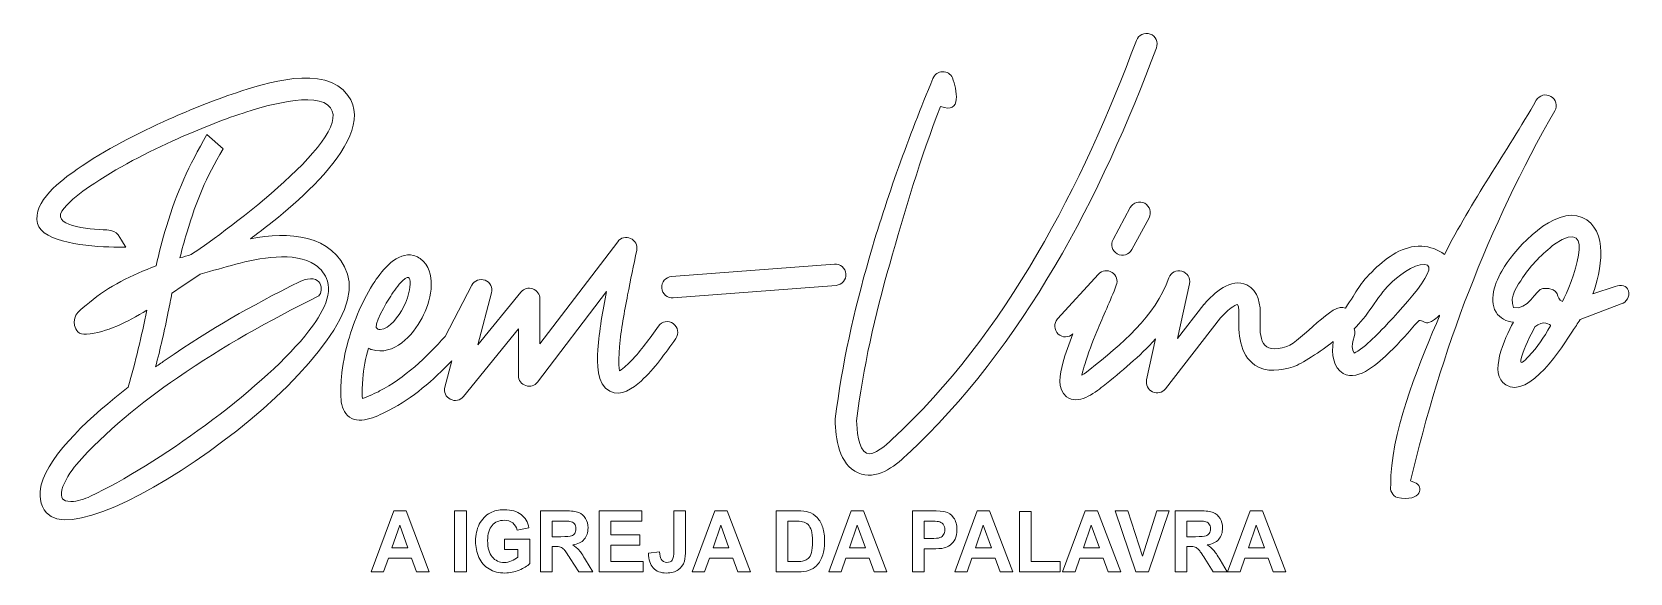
# Model space of a CAD drawing. Header units: millimetres. Extents: x -135 to 134, y -46 to 46.
import ezdxf

# ---------------------------------------------------------------- set-up
doc = ezdxf.new("R2010")
doc.units = ezdxf.units.MM
doc.header["$MEASUREMENT"] = 0
doc.layers.add('Layer 1', color=7, linetype='Continuous')

msp = doc.modelspace()

# ---------------------------------------------------------------- linework, layer by layer
at = {"layer": 'Layer 1', "color": 240, "lineweight": 9}
for points, knots in [([(18.1704, 33.0736), (14.7353, 24.5072), (12.1341, 15.3817), (9.5783, 6.5187), (7.0901, -2.1102), (5.0913, -10.9578), (3.9949, -19.8778), (4.0076, -21.2344), (4.2665, -24.7396), (5.6737, -25.3451), (6.8981, -25.8719), (9.1698, -23.8055), (9.9036, -23.0751), (9.9207, -23.0581), (9.9355, -23.0439), (9.9532, -23.0276), (29.2196, -5.2633), (42.1527, 19.9346), (51.1723, 44.2065), (51.5177, 45.1358), (52.5573, 45.6121), (53.4866, 45.2668), (54.4159, 44.9214), (54.8922, 43.8818), (54.5469, 42.9525), (45.3219, 18.1282), (32.1132, -7.4807), (12.4184, -25.6513), (10.3767, -27.6768), (7.2618, -29.9474), (4.2509, -28.652), (1.0352, -27.2684), (0.3944, -22.8401), (0.3944, -19.7721), (0.3944, -19.6954), (0.3984, -19.6301), (0.4077, -19.554), (1.5243, -10.4053), (3.5673, -1.3336), (6.1193, 7.5162), (9.086, 17.8044), (12.7763, 27.909), (16.872, 37.7986), (17.1505, 38.4711), (17.7626, 38.8912), (18.4902, 38.9093), (19.2179, 38.9274), (19.8501, 38.5383), (20.1617, 37.8805), (20.8682, 35.9746), (21.8419, 31.6828), (18.1704, 33.0736)], [0, 0, 0, 0, 0.05882353, 0.05882353, 0.05882353, 0.11764706, 0.11764706, 0.11764706, 0.17647059, 0.17647059, 0.17647059, 0.23529412, 0.23529412, 0.23529412, 0.29411765, 0.29411765, 0.29411765, 0.35294118, 0.35294118, 0.35294118, 0.41176471, 0.41176471, 0.41176471, 0.47058824, 0.47058824, 0.47058824, 0.52941176, 0.52941176, 0.52941176, 0.58823529, 0.58823529, 0.58823529, 0.64705882, 0.64705882, 0.64705882, 0.70588235, 0.70588235, 0.70588235, 0.76470588, 0.76470588, 0.76470588, 0.82352941, 0.82352941, 0.82352941, 0.88235294, 0.88235294, 0.88235294, 0.94117647, 0.94117647, 0.94117647, 1, 1, 1, 1]), ([(-108.9417, 11.7958), (-109.3688, 10.3901), (-109.7518, 8.9761), (-110.1048, 7.5557), (-109.4689, 7.7521), (-108.8322, 7.9422), (-108.1963, 8.1276), (-104.4543, 10.5413), (-80.8575, 27.5141), (-84.6887, 32.8349), (-86.9056, 35.9138), (-96.5973, 32.9041), (-99.442, 31.9617), (-103.1885, 30.7206), (-106.889, 29.2426), (-110.4906, 27.6302), (-115.5012, 25.3871), (-120.8024, 22.7107), (-125.3189, 19.58), (-126.7943, 18.5572), (-128.4566, 17.3088), (-129.6394, 15.9501), (-132.2778, 12.9179), (-125.603, 12.3609), (-122.3995, 12.2616), (-120.4639, 12.2016), (-120.4129, 11.0798), (-119.2236, 9.3409), (-119.7243, 9.3425), (-120.4227, 9.3469), (-121.2461, 9.3693), (-125.5418, 9.4861), (-133.2454, 10.094), (-134.0975, 13.3649), (-135.0461, 17.0063), (-129.9748, 20.7254), (-127.4508, 22.4824), (-122.7315, 25.7675), (-117.2045, 28.5689), (-111.9615, 30.916), (-108.2492, 32.578), (-104.4358, 34.0998), (-100.5741, 35.3791), (-95.9283, 36.9181), (-85.635, 40.3104), (-81.7672, 34.9384), (-75.9659, 26.8812), (-95.0782, 13.1834), (-98.2092, 10.7702), (-91.9045, 11.9632), (-84.2458, 11.7091), (-81.8301, 4.8389), (-77.0587, -8.7313), (-125.7025, -43.2988), (-132.5885, -35.4117), (-133.7488, -34.0827), (-133.8872, -32.3277), (-133.4838, -30.6731), (-132.2143, -25.4665), (-124.7575, -18.828), (-118.8133, -14.2254), (-117.5449, -9.873), (-116.5896, -5.7151), (-115.6847, -1.2315), (-119.0092, -3.3074), (-122.4138, -4.9804), (-125.8538, -5.2983), (-127.1835, -5.4212), (-127.6848, -4.6165), (-127.8623, -3.833), (-128.2812, -1.9832), (-126.7636, -1.1378), (-125.3641, 0.0455), (-122.1145, 2.7927), (-118.2135, 4.7032), (-114.1258, 6.2065), (-113.6168, 8.4329), (-113.0536, 10.6464), (-112.3861, 12.8428), (-110.5751, 18.8021), (-108.6489, 22.9879), (-105.5436, 28.3364), (-105.5436, 28.3364), (-102.8303, 25.9287), (-102.8303, 25.9287), (-105.7941, 20.8247), (-107.213, 17.4856), (-108.9417, 11.7958)], [0, 0, 0, 0, 0.03448276, 0.03448276, 0.03448276, 0.06896552, 0.06896552, 0.06896552, 0.10344828, 0.10344828, 0.10344828, 0.13793103, 0.13793103, 0.13793103, 0.17241379, 0.17241379, 0.17241379, 0.20689655, 0.20689655, 0.20689655, 0.24137931, 0.24137931, 0.24137931, 0.27586207, 0.27586207, 0.27586207, 0.31034483, 0.31034483, 0.31034483, 0.34482759, 0.34482759, 0.34482759, 0.37931034, 0.37931034, 0.37931034, 0.4137931, 0.4137931, 0.4137931, 0.44827586, 0.44827586, 0.44827586, 0.48275862, 0.48275862, 0.48275862, 0.51724138, 0.51724138, 0.51724138, 0.55172414, 0.55172414, 0.55172414, 0.5862069, 0.5862069, 0.5862069, 0.62068966, 0.62068966, 0.62068966, 0.65517241, 0.65517241, 0.65517241, 0.68965517, 0.68965517, 0.68965517, 0.72413793, 0.72413793, 0.72413793, 0.75862069, 0.75862069, 0.75862069, 0.79310345, 0.79310345, 0.79310345, 0.82758621, 0.82758621, 0.82758621, 0.86206897, 0.86206897, 0.86206897, 0.89655172, 0.89655172, 0.89655172, 0.93103448, 0.93103448, 0.93103448, 0.96551724, 0.96551724, 0.96551724, 1, 1, 1, 1]), ([(41.9821, -12.2166), (42.513, -11.8669), (43.0623, -11.4414), (43.3012, -11.2501), (48.5558, -7.0408), (54.3207, -2.3359), (56.6685, 4.2016), (56.9898, 5.096), (57.9463, 5.5857), (58.8597, 5.3232), (59.7731, 5.0607), (60.3238, 4.138), (60.1212, 3.2095), (60.1212, 3.2095), (58.1068, -6.0234), (58.1068, -6.0234), (58.1068, -6.0234), (62.5697, -0.2928), (62.5697, -0.2928), (62.591, -0.2654), (62.6098, -0.2426), (62.6326, -0.2164), (64.2349, 1.6228), (67.1026, 4.2603), (69.7676, 3.0207), (71.7892, 2.0803), (72.1353, -0.4058), (72.0509, -2.3832), (71.8857, -6.2512), (72.1546, -8.7531), (76.5238, -7.3466), (79.024, -6.5415), (84.423, 0.3767), (86.4054, -0.9352), (88.581, 2.2328), (88.578, 2.9965), (91.3312, 5.6533), (93.4524, 7.7003), (96.1874, 9.68), (99.2837, 9.5296), (100.6939, 9.4611), (101.9822, 8.9583), (103.1358, 8.1582), (107.6122, 17.009), (113.5692, 25.3911), (118.6059, 34.112), (119.1017, 34.9705), (120.2063, 35.2663), (121.0648, 34.7705), (121.9233, 34.2747), (122.2191, 33.1701), (121.7233, 32.3116), (110.5471, 12.9601), (102.4674, -8.2912), (97.4101, -30.0116), (97.4101, -30.0116), (98.0441, -30.2533), (98.0441, -30.2533), (99.7618, -30.9082), (99.313, -33.5926), (95.1634, -32.8171), (94.3201, -32.4955), (93.8495, -31.6164), (94.0494, -30.7364), (94.0063, -22.1685), (98.4506, -11.2674), (101.7499, -3.4742), (102.9115, -0.7309), (102.1197, -2.8877), (100.2915, -3.3838), (99.7041, -3.5432), (99.1051, -2.6168), (98.6652, -3.131), (97.1398, -4.9137), (95.5552, -6.6871), (93.8725, -8.3233), (92.1602, -9.9882), (88.6974, -13.316), (86.0602, -11.9123), (84.256, -10.9519), (84.1314, -8.55), (84.328, -6.5347), (82.3929, -8.1204), (78.8828, -10.369), (77.6272, -10.7733), (75.531, -11.4482), (73.0819, -11.7911), (71.1449, -10.4855), (68.5625, -8.7448), (68.3341, -5.0405), (68.4541, -2.2296), (68.4699, -1.8604), (68.4641, -0.7037), (68.2312, -0.278), (67.9838, -0.3299), (67.5814, -0.5648), (67.4301, -0.663), (66.6784, -1.1514), (65.9691, -1.8704), (65.3789, -2.5447), (65.3789, -2.5447), (56.0796, -14.4855), (56.0796, -14.4855), (55.5571, -15.1564), (54.6657, -15.3703), (53.8957, -15.0094), (53.1256, -14.6485), (52.7196, -13.8266), (52.9009, -12.9958), (52.9009, -12.9958), (54.4068, -6.0934), (54.4068, -6.0934), (51.759, -9.0258), (48.6382, -11.5875), (45.552, -14.0597), (44.0335, -15.2761), (41.3537, -17.3023), (39.3947, -15.8316), (37.711, -14.5676), (38.2957, -11.9166), (38.7597, -10.198), (39.2084, -8.536), (39.82, -6.8613), (40.4668, -5.2303), (39.7898, -5.8895), (38.7016, -5.9136), (37.9961, -5.2676), (37.2649, -4.5981), (37.2146, -3.4557), (37.8842, -2.7245), (37.8842, -2.7245), (44.7821, 4.8088), (44.7821, 4.8088), (45.3727, 5.4539), (46.3176, 5.5836), (47.0603, 5.1216), (47.803, 4.6597), (48.1043, 3.7548), (47.7868, 2.9398), (46.77, 0.3298), (45.58, -2.2421), (44.5112, -4.837), (43.7666, -6.6447), (43.0258, -8.5043), (42.455, -10.3746), (42.3516, -10.7135), (42.123, -11.5069), (41.9821, -12.2166)], [0, 0, 0, 0, 0.02040816, 0.02040816, 0.02040816, 0.04081633, 0.04081633, 0.04081633, 0.06122449, 0.06122449, 0.06122449, 0.08163265, 0.08163265, 0.08163265, 0.10204082, 0.10204082, 0.10204082, 0.12244898, 0.12244898, 0.12244898, 0.14285714, 0.14285714, 0.14285714, 0.16326531, 0.16326531, 0.16326531, 0.18367347, 0.18367347, 0.18367347, 0.20408163, 0.20408163, 0.20408163, 0.2244898, 0.2244898, 0.2244898, 0.24489796, 0.24489796, 0.24489796, 0.26530612, 0.26530612, 0.26530612, 0.28571429, 0.28571429, 0.28571429, 0.30612245, 0.30612245, 0.30612245, 0.32653061, 0.32653061, 0.32653061, 0.34693878, 0.34693878, 0.34693878, 0.36734694, 0.36734694, 0.36734694, 0.3877551, 0.3877551, 0.3877551, 0.40816327, 0.40816327, 0.40816327, 0.42857143, 0.42857143, 0.42857143, 0.44897959, 0.44897959, 0.44897959, 0.46938776, 0.46938776, 0.46938776, 0.48979592, 0.48979592, 0.48979592, 0.51020408, 0.51020408, 0.51020408, 0.53061224, 0.53061224, 0.53061224, 0.55102041, 0.55102041, 0.55102041, 0.57142857, 0.57142857, 0.57142857, 0.59183673, 0.59183673, 0.59183673, 0.6122449, 0.6122449, 0.6122449, 0.63265306, 0.63265306, 0.63265306, 0.65306122, 0.65306122, 0.65306122, 0.67346939, 0.67346939, 0.67346939, 0.69387755, 0.69387755, 0.69387755, 0.71428571, 0.71428571, 0.71428571, 0.73469388, 0.73469388, 0.73469388, 0.75510204, 0.75510204, 0.75510204, 0.7755102, 0.7755102, 0.7755102, 0.79591837, 0.79591837, 0.79591837, 0.81632653, 0.81632653, 0.81632653, 0.83673469, 0.83673469, 0.83673469, 0.85714286, 0.85714286, 0.85714286, 0.87755102, 0.87755102, 0.87755102, 0.89795918, 0.89795918, 0.89795918, 0.91836735, 0.91836735, 0.91836735, 0.93877551, 0.93877551, 0.93877551, 0.95918367, 0.95918367, 0.95918367, 0.97959184, 0.97959184, 0.97959184, 1, 1, 1, 1]), ([(53.3007, 14.3157), (53.3007, 14.3157), (50.3963, 8.9607), (50.3963, 8.9607), (49.9236, 8.0893), (48.8273, 7.764), (47.9558, 8.2366), (47.0844, 8.7093), (46.7591, 9.8056), (47.2317, 10.6771), (47.2317, 10.6771), (50.1361, 16.0321), (50.1361, 16.0321), (50.6088, 16.9035), (51.7051, 17.2288), (52.5766, 16.7562), (53.448, 16.2835), (53.7733, 15.1872), (53.3007, 14.3157)], [0, 0, 0, 0, 0.16666667, 0.16666667, 0.16666667, 0.33333333, 0.33333333, 0.33333333, 0.5, 0.5, 0.5, 0.66666667, 0.66666667, 0.66666667, 0.83333333, 0.83333333, 0.83333333, 1, 1, 1, 1]), ([(128.1304, 1.5148), (128.1304, 1.5148), (131.912, 2.7588), (131.912, 2.7588), (132.8657, 3.0295), (133.8644, 2.9725), (134.1352, 2.0188), (134.4059, 1.0651), (133.8489, 0.0664), (132.8952, -0.2044), (132.8952, -0.2044), (125.9707, -2.8406), (125.9707, -2.8406), (125.5722, -3.4904), (125.1461, -4.1288), (124.6952, -4.7561), (123.145, -7.3303), (117.3744, -16.2774), (113.4676, -13.8385), (110.4932, -11.9818), (113.2207, -6.1448), (114.7304, -3.2701), (113.5537, -3.1427), (112.4693, -2.6527), (111.8083, -1.5898), (110.4022, 0.6711), (111.9718, 4.0973), (113.2502, 6.1151), (115.2722, 9.3067), (121.6645, 16.3934), (126.3211, 14.3796), (130.9497, 12.378), (129.5184, 5.1649), (128.1304, 1.5148)], [0, 0, 0, 0, 0.09090909, 0.09090909, 0.09090909, 0.18181818, 0.18181818, 0.18181818, 0.27272727, 0.27272727, 0.27272727, 0.36363636, 0.36363636, 0.36363636, 0.45454545, 0.45454545, 0.45454545, 0.54545455, 0.54545455, 0.54545455, 0.63636364, 0.63636364, 0.63636364, 0.72727273, 0.72727273, 0.72727273, 0.81818182, 0.81818182, 0.81818182, 0.90909091, 0.90909091, 0.90909091, 1, 1, 1, 1]), ([(123.0295, 0.2387), (124.3984, 2.9557), (129.3007, 14.9895), (121.6744, 9.8711), (119.6674, 8.27), (117.6716, 6.3674), (116.2912, 4.1885), (115.5699, 3.0499), (113.8943, 1.0272), (114.7802, -0.7849), (117.0172, -1.4539), (118.6482, 2.2875), (119.6772, 2.4295), (123.0295, 2.5512), (121.6498, 0.6081), (123.0295, 0.2387)], [0, 0, 0, 0, 0.2, 0.2, 0.2, 0.4, 0.4, 0.4, 0.6, 0.6, 0.6, 0.8, 0.8, 0.8, 1, 1, 1, 1]), ([(-78.3151, -7.6313), (-78.779, -9.3158), (-79.1225, -11.0603), (-79.2611, -12.801), (-79.3039, -13.3386), (-79.4551, -15.224), (-79.3401, -16.1275), (-78.4866, -15.9029), (-76.8861, -15.0986), (-76.4196, -14.8626), (-72.2934, -12.7753), (-68.4613, -9.1032), (-65.381, -5.6787), (-65.381, -5.6787), (-60.8948, 2.9445), (-60.8948, 2.9445), (-60.4698, 3.7615), (-59.5098, 4.1246), (-58.6506, 3.7933), (-57.7913, 3.4621), (-57.3234, 2.5486), (-57.5567, 1.6578), (-57.5567, 1.6578), (-59.8497, -7.0971), (-59.8497, -7.0971), (-59.8497, -7.0971), (-52.6084, 1.7828), (-52.6084, 1.7828), (-52.1183, 2.3838), (-51.3402, 2.601), (-50.6096, 2.3409), (-49.8791, 2.0808), (-49.4134, 1.4207), (-49.4134, 0.6452), (-49.4134, 0.6452), (-49.4134, -6.9312), (-49.4134, -6.9312), (-49.4134, -6.9312), (-36.2758, 10.2919), (-36.2758, 10.2919), (-35.7612, 10.9664), (-34.8753, 11.1899), (-34.1024, 10.8401), (-33.3295, 10.4902), (-32.9127, 9.6772), (-33.0799, 8.8454), (-33.5845, 6.3353), (-34.1183, 3.8314), (-34.608, 1.3182), (-35.1652, -1.5411), (-35.7139, -4.4944), (-35.9772, -7.396), (-36.0396, -8.0842), (-36.1997, -10.3891), (-35.9537, -11.4436), (-35.3159, -11.0638), (-34.3844, -10.1625), (-34.0768, -9.849), (-32.202, -7.9383), (-30.9765, -6.1031), (-29.4237, -3.9279), (-28.8477, -3.121), (-27.7198, -2.9327), (-26.9129, -3.5087), (-26.106, -4.0847), (-25.9177, -5.2126), (-26.4937, -6.0195), (-28.3211, -8.5795), (-30.0166, -11.061), (-32.349, -13.184), (-33.7084, -14.4214), (-35.7009, -15.851), (-37.6075, -14.9063), (-39.9117, -13.7646), (-39.776, -10.1001), (-39.6314, -7.9414), (-39.4139, -4.6913), (-38.7899, -1.3248), (-38.1668, 1.877), (-38.1668, 1.877), (-49.7822, -13.3505), (-49.7822, -13.3505), (-50.2588, -13.9752), (-51.0451, -14.2156), (-51.7896, -13.9641), (-52.534, -13.7126), (-53.0134, -13.0446), (-53.0134, -12.2588), (-53.0134, -12.2588), (-53.0134, -4.4103), (-53.0134, -4.4103), (-53.0134, -4.4103), (-62.2946, -15.7918), (-62.2946, -15.7918), (-62.8358, -16.4554), (-63.7416, -16.6468), (-64.505, -16.2589), (-65.2684, -15.871), (-65.6478, -15.0266), (-65.4309, -14.1982), (-65.4309, -14.1982), (-64.2738, -9.78), (-64.2738, -9.78), (-67.3468, -12.9947), (-70.9181, -16.114), (-74.7946, -18.075), (-76.5952, -18.9858), (-79.5448, -20.5927), (-81.481, -19.2699), (-82.4828, -18.5854), (-82.8284, -17.4463), (-82.9356, -16.2976), (-83.0494, -15.0784), (-82.9469, -13.7352), (-82.8497, -12.5152), (-82.6861, -10.46), (-82.276, -8.4059), (-81.7155, -6.4234), (-80.751, -3.0117), (-79.2214, 0.6165), (-77.25, 3.5729), (-75.9206, 5.5665), (-73.4688, 8.6246), (-70.7094, 7.9652), (-70.0569, 7.8093), (-69.4905, 7.4582), (-69.0338, 6.9703), (-66.7111, 4.4886), (-67.8885, 0.1231), (-69.2706, -2.5323), (-70.8296, -5.5276), (-74.019, -9.0095), (-77.7752, -7.8962), (-77.9742, -7.8372), (-78.1555, -7.7465), (-78.3151, -7.6313)], [0, 0, 0, 0, 0.02222222, 0.02222222, 0.02222222, 0.04444444, 0.04444444, 0.04444444, 0.06666667, 0.06666667, 0.06666667, 0.08888889, 0.08888889, 0.08888889, 0.11111111, 0.11111111, 0.11111111, 0.13333333, 0.13333333, 0.13333333, 0.15555556, 0.15555556, 0.15555556, 0.17777778, 0.17777778, 0.17777778, 0.2, 0.2, 0.2, 0.22222222, 0.22222222, 0.22222222, 0.24444444, 0.24444444, 0.24444444, 0.26666667, 0.26666667, 0.26666667, 0.28888889, 0.28888889, 0.28888889, 0.31111111, 0.31111111, 0.31111111, 0.33333333, 0.33333333, 0.33333333, 0.35555556, 0.35555556, 0.35555556, 0.37777778, 0.37777778, 0.37777778, 0.4, 0.4, 0.4, 0.42222222, 0.42222222, 0.42222222, 0.44444444, 0.44444444, 0.44444444, 0.46666667, 0.46666667, 0.46666667, 0.48888889, 0.48888889, 0.48888889, 0.51111111, 0.51111111, 0.51111111, 0.53333333, 0.53333333, 0.53333333, 0.55555556, 0.55555556, 0.55555556, 0.57777778, 0.57777778, 0.57777778, 0.6, 0.6, 0.6, 0.62222222, 0.62222222, 0.62222222, 0.64444444, 0.64444444, 0.64444444, 0.66666667, 0.66666667, 0.66666667, 0.68888889, 0.68888889, 0.68888889, 0.71111111, 0.71111111, 0.71111111, 0.73333333, 0.73333333, 0.73333333, 0.75555556, 0.75555556, 0.75555556, 0.77777778, 0.77777778, 0.77777778, 0.8, 0.8, 0.8, 0.82222222, 0.82222222, 0.82222222, 0.84444444, 0.84444444, 0.84444444, 0.86666667, 0.86666667, 0.86666667, 0.88888889, 0.88888889, 0.88888889, 0.91111111, 0.91111111, 0.91111111, 0.93333333, 0.93333333, 0.93333333, 0.95555556, 0.95555556, 0.95555556, 0.97777778, 0.97777778, 0.97777778, 1, 1, 1, 1]), ([(-111.4401, 1.5969), (-111.649, 0.5844), (-111.8527, -0.43), (-112.0558, -1.4457), (-112.7169, -4.7513), (-113.4013, -7.7612), (-114.2059, -10.8154), (-113.5765, -10.3697), (-113.022, -9.9848), (-112.5672, -9.6728), (-104.3502, -4.0355), (-98.7099, -0.8676), (-89.8261, 3.6055), (-86.031, 5.1913), (-85.8371, 1.9752), (-86.6851, 1.16), (-95.423, -3.2397), (-102.4483, -7.0965), (-110.5306, -12.6413), (-116.6372, -16.8309), (-122.6618, -21.6512), (-127.5444, -27.2462), (-128.4959, -28.4211), (-129.6236, -30.0383), (-129.9862, -31.5258), (-130.3203, -32.8967), (-129.9029, -33.4607), (-128.4863, -33.473), (-127.376, -33.4827), (-126.1609, -33.0753), (-125.1692, -32.6049), (-114.0567, -27.3331), (-96.6906, -14.8871), (-89.0396, -5.6226), (-87.3062, -3.5237), (-84.1915, 0.7017), (-85.2263, 3.6447), (-85.6273, 4.7851), (-86.2849, 5.7131), (-87.2886, 6.3961), (-90.6965, 8.715), (-96.9541, 7.5366), (-100.6494, 6.4997), (-102.5731, 5.96), (-104.6109, 5.4188), (-106.6776, 4.8248), (-108.2369, 3.8283), (-109.8262, 2.7134), (-111.4401, 1.5969)], [0, 0, 0, 0, 0.0625, 0.0625, 0.0625, 0.125, 0.125, 0.125, 0.1875, 0.1875, 0.1875, 0.25, 0.25, 0.25, 0.3125, 0.3125, 0.3125, 0.375, 0.375, 0.375, 0.4375, 0.4375, 0.4375, 0.5, 0.5, 0.5, 0.5625, 0.5625, 0.5625, 0.625, 0.625, 0.625, 0.6875, 0.6875, 0.6875, 0.75, 0.75, 0.75, 0.8125, 0.8125, 0.8125, 0.875, 0.875, 0.875, 0.9375, 0.9375, 0.9375, 1, 1, 1, 1]), ([(-27.1966, 4.4075), (-27.1966, 4.4075), (0.2562, 6.5198), (0.2562, 6.5198), (1.2447, 6.5959), (2.1129, 5.8517), (2.189, 4.8632), (2.2651, 3.8747), (1.5209, 3.0065), (0.5324, 2.9304), (0.5324, 2.9304), (-26.9204, 0.8181), (-26.9204, 0.8181), (-27.9089, 0.742), (-28.7771, 1.4862), (-28.8532, 2.4747), (-28.9293, 3.4632), (-28.1851, 4.3314), (-27.1966, 4.4075)], [0, 0, 0, 0, 0.16666667, 0.16666667, 0.16666667, 0.33333333, 0.33333333, 0.33333333, 0.5, 0.5, 0.5, 0.66666667, 0.66666667, 0.66666667, 0.83333333, 0.83333333, 0.83333333, 1, 1, 1, 1]), ([(99.7935, 6.4663), (97.8672, 6.5598), (95.1232, 4.3098), (93.831, 3.0628), (91.8766, 1.1768), (89.9696, -2.5784), (87.8704, -4.3707), (88.4148, -5.309), (86.9857, -7.1545), (87.8845, -8.5057), (88.2753, -8.3118), (88.7527, -7.9825), (88.9503, -7.8381), (90.0865, -7.0076), (91.1682, -5.9591), (92.1519, -4.9556), (93.6482, -3.4293), (103.1386, 6.328), (99.7935, 6.4663)], [0, 0, 0, 0, 0.16666667, 0.16666667, 0.16666667, 0.33333333, 0.33333333, 0.33333333, 0.5, 0.5, 0.5, 0.66666667, 0.66666667, 0.66666667, 0.83333333, 0.83333333, 0.83333333, 1, 1, 1, 1]), ([(-72.5464, 3.6992), (-73.3162, 2.9573), (-73.9961, 2.0008), (-74.5637, 1.0986), (-75.1161, 0.2207), (-77.8731, -4.1127), (-76.7522, -4.4446), (-76.6161, -4.485), (-76.4778, -4.5034), (-76.3359, -4.5003), (-74.7464, -4.4659), (-73.1102, -2.1119), (-72.4639, -0.8702), (-71.9117, 0.1908), (-71.4558, 1.4583), (-71.342, 2.6547), (-71.2086, 4.0548), (-71.2751, 4.9246), (-72.5464, 3.6992)], [0, 0, 0, 0, 0.16666667, 0.16666667, 0.16666667, 0.33333333, 0.33333333, 0.33333333, 0.5, 0.5, 0.5, 0.66666667, 0.66666667, 0.66666667, 0.83333333, 0.83333333, 0.83333333, 1, 1, 1, 1]), ([(117.2861, -9.0745), (118.9514, -7.3374), (119.7711, -5.9405), (121.0053, -3.8823), (121.1023, -3.7205), (119.6805, -2.7907), (118.3805, -4.0791), (117.5197, -5.6684), (116.6494, -7.4222), (116.1014, -9.149), (115.5637, -10.8408), (116.6425, -9.7457), (117.2861, -9.0745)], [0, 0, 0, 0, 0.25, 0.25, 0.25, 0.5, 0.5, 0.5, 0.75, 0.75, 0.75, 1, 1, 1, 1]), ([(-55.3672, -41.5575), (-55.3672, -41.5575), (-55.3672, -39.8194), (-55.3672, -39.8194), (-55.3672, -39.8194), (-51.1199, -39.8194), (-51.1199, -39.8194), (-51.1199, -39.8194), (-51.1199, -43.9228), (-51.1199, -43.9228), (-51.532, -44.3466), (-52.1305, -44.7176), (-52.9158, -45.0408), (-53.6988, -45.3616), (-54.4931, -45.522), (-55.2989, -45.522), (-56.3209, -45.522), (-57.2108, -45.297), (-57.9711, -44.8445), (-58.729, -44.392), (-59.3003, -43.7432), (-59.6827, -42.9029), (-60.0651, -42.0626), (-60.2563, -41.1457), (-60.2563, -40.1569), (-60.2563, -39.0844), (-60.0424, -38.1316), (-59.6168, -37.296), (-59.1888, -36.4629), (-58.5651, -35.8213), (-57.7435, -35.376), (-57.1153, -35.0336), (-56.3368, -34.8637), (-55.4036, -34.8637), (-54.1904, -34.8637), (-53.2413, -35.1318), (-52.5585, -35.6681), (-51.8778, -36.2067), (-51.4386, -36.9465), (-51.2428, -37.8945), (-51.2428, -37.8945), (-53.2094, -38.2824), (-53.2094, -38.2824), (-53.346, -37.7772), (-53.6054, -37.3774), (-53.9856, -37.083), (-54.3634, -36.7909), (-54.8368, -36.6448), (-55.4059, -36.6448), (-56.2663, -36.6448), (-56.9514, -36.9321), (-57.459, -37.5091), (-57.9666, -38.0861), (-58.2214, -38.9407), (-58.2214, -40.0731), (-58.2214, -41.2965), (-57.9643, -42.2134), (-57.4498, -42.8239), (-56.9332, -43.4344), (-56.2594, -43.7409), (-55.4241, -43.7409), (-55.0121, -43.7409), (-54.5979, -43.6547), (-54.1836, -43.4847), (-53.767, -43.3147), (-53.412, -43.1064), (-53.1138, -42.8622), (-53.1138, -42.8622), (-53.1138, -41.5575), (-53.1138, -41.5575), (-53.1138, -41.5575), (-55.3672, -41.5575), (-55.3672, -41.5575)], [0, 0, 0, 0, 0.04166667, 0.04166667, 0.04166667, 0.08333333, 0.08333333, 0.08333333, 0.125, 0.125, 0.125, 0.16666667, 0.16666667, 0.16666667, 0.20833333, 0.20833333, 0.20833333, 0.25, 0.25, 0.25, 0.29166667, 0.29166667, 0.29166667, 0.33333333, 0.33333333, 0.33333333, 0.375, 0.375, 0.375, 0.41666667, 0.41666667, 0.41666667, 0.45833333, 0.45833333, 0.45833333, 0.5, 0.5, 0.5, 0.54166667, 0.54166667, 0.54166667, 0.58333333, 0.58333333, 0.58333333, 0.625, 0.625, 0.625, 0.66666667, 0.66666667, 0.66666667, 0.70833333, 0.70833333, 0.70833333, 0.75, 0.75, 0.75, 0.79166667, 0.79166667, 0.79166667, 0.83333333, 0.83333333, 0.83333333, 0.875, 0.875, 0.875, 0.91666667, 0.91666667, 0.91666667, 0.95833333, 0.95833333, 0.95833333, 1, 1, 1, 1]), ([(-68.0498, -45.3353), (-68.0498, -45.3353), (-70.1825, -45.3353), (-70.1825, -45.3353), (-70.1825, -45.3353), (-71.027, -42.9939), (-71.027, -42.9939), (-71.027, -42.9939), (-74.9488, -42.9939), (-74.9488, -42.9939), (-74.9488, -42.9939), (-75.7614, -45.3353), (-75.7614, -45.3353), (-75.7614, -45.3353), (-77.8554, -45.3353), (-77.8554, -45.3353), (-77.8554, -45.3353), (-74.0588, -35.0504), (-74.0588, -35.0504), (-74.0588, -35.0504), (-71.967, -35.0504), (-71.967, -35.0504), (-71.967, -35.0504), (-68.0498, -45.3353), (-68.0498, -45.3353)], [0, 0, 0, 0, 0.125, 0.125, 0.125, 0.25, 0.25, 0.25, 0.375, 0.375, 0.375, 0.5, 0.5, 0.5, 0.625, 0.625, 0.625, 0.75, 0.75, 0.75, 0.875, 0.875, 0.875, 1, 1, 1, 1]), ([(-71.6688, -41.2558), (-71.6688, -41.2558), (-73.0277, -37.4492), (-73.0277, -37.4492), (-73.0277, -37.4492), (-74.3478, -41.2558), (-74.3478, -41.2558), (-74.3478, -41.2558), (-71.6688, -41.2558), (-71.6688, -41.2558)], [0, 0, 0, 0, 0.33333333, 0.33333333, 0.33333333, 0.66666667, 0.66666667, 0.66666667, 1, 1, 1, 1]), ([(-63.7775, -45.3353), (-63.7775, -45.3353), (-63.7775, -35.0504), (-63.7775, -35.0504), (-63.7775, -35.0504), (-61.7973, -35.0504), (-61.7973, -35.0504), (-61.7973, -35.0504), (-61.7973, -45.3353), (-61.7973, -45.3353), (-61.7973, -45.3353), (-63.7775, -45.3353), (-63.7775, -45.3353)], [0, 0, 0, 0, 0.25, 0.25, 0.25, 0.5, 0.5, 0.5, 0.75, 0.75, 0.75, 1, 1, 1, 1]), ([(-49.2922, -45.3353), (-49.2922, -45.3353), (-49.2922, -35.0504), (-49.2922, -35.0504), (-49.2922, -35.0504), (-45.1337, -35.0504), (-45.1337, -35.0504), (-44.089, -35.0504), (-43.3287, -35.1438), (-42.8553, -35.3281), (-42.3796, -35.5124), (-42.0017, -35.8404), (-41.7172, -36.3121), (-41.4327, -36.7861), (-41.2894, -37.3248), (-41.2894, -37.9328), (-41.2894, -38.7061), (-41.5033, -39.343), (-41.9335, -39.8457), (-42.3637, -40.3485), (-43.0055, -40.6645), (-43.8614, -40.7961), (-43.4357, -41.0571), (-43.0852, -41.3444), (-42.8098, -41.658), (-42.5321, -41.9716), (-42.1588, -42.5295), (-41.6899, -43.3291), (-41.6899, -43.3291), (-40.4972, -45.3353), (-40.4972, -45.3353), (-40.4972, -45.3353), (-42.8576, -45.3353), (-42.8576, -45.3353), (-42.8576, -45.3353), (-44.2733, -43.0897), (-44.2733, -43.0897), (-44.7809, -42.2924), (-45.1292, -41.7897), (-45.3181, -41.5814), (-45.5047, -41.3755), (-45.7028, -41.2319), (-45.9121, -41.1553), (-46.1239, -41.0786), (-46.4561, -41.0403), (-46.9114, -41.0403), (-46.9114, -41.0403), (-47.312, -41.0403), (-47.312, -41.0403), (-47.312, -41.0403), (-47.312, -45.3353), (-47.312, -45.3353), (-47.312, -45.3353), (-49.2922, -45.3353), (-49.2922, -45.3353)], [0, 0, 0, 0, 0.05555556, 0.05555556, 0.05555556, 0.11111111, 0.11111111, 0.11111111, 0.16666667, 0.16666667, 0.16666667, 0.22222222, 0.22222222, 0.22222222, 0.27777778, 0.27777778, 0.27777778, 0.33333333, 0.33333333, 0.33333333, 0.38888889, 0.38888889, 0.38888889, 0.44444444, 0.44444444, 0.44444444, 0.5, 0.5, 0.5, 0.55555556, 0.55555556, 0.55555556, 0.61111111, 0.61111111, 0.61111111, 0.66666667, 0.66666667, 0.66666667, 0.72222222, 0.72222222, 0.72222222, 0.77777778, 0.77777778, 0.77777778, 0.83333333, 0.83333333, 0.83333333, 0.88888889, 0.88888889, 0.88888889, 0.94444444, 0.94444444, 0.94444444, 1, 1, 1, 1]), ([(-47.312, -39.4028), (-47.312, -39.4028), (-45.8507, -39.4028), (-45.8507, -39.4028), (-44.9038, -39.4028), (-44.3143, -39.3597), (-44.0776, -39.2759), (-43.8431, -39.1921), (-43.6565, -39.0461), (-43.5244, -38.8402), (-43.3902, -38.6343), (-43.3242, -38.3757), (-43.3242, -38.0669), (-43.3242, -37.7198), (-43.4129, -37.4421), (-43.5882, -37.2266), (-43.7635, -37.0135), (-44.0116, -36.8795), (-44.3302, -36.8244), (-44.4918, -36.8005), (-44.9721, -36.7885), (-45.771, -36.7885), (-45.771, -36.7885), (-47.312, -36.7885), (-47.312, -36.7885), (-47.312, -36.7885), (-47.312, -39.4028), (-47.312, -39.4028)], [0, 0, 0, 0, 0.11111111, 0.11111111, 0.11111111, 0.22222222, 0.22222222, 0.22222222, 0.33333333, 0.33333333, 0.33333333, 0.44444444, 0.44444444, 0.44444444, 0.55555556, 0.55555556, 0.55555556, 0.66666667, 0.66666667, 0.66666667, 0.77777778, 0.77777778, 0.77777778, 0.88888889, 0.88888889, 0.88888889, 1, 1, 1, 1]), ([(-39.4297, -45.3353), (-39.4297, -45.3353), (-39.4297, -35.0504), (-39.4297, -35.0504), (-39.4297, -35.0504), (-32.1916, -35.0504), (-32.1916, -35.0504), (-32.1916, -35.0504), (-32.1916, -36.7885), (-32.1916, -36.7885), (-32.1916, -36.7885), (-37.4495, -36.7885), (-37.4495, -36.7885), (-37.4495, -36.7885), (-37.4495, -39.0724), (-37.4495, -39.0724), (-37.4495, -39.0724), (-32.5603, -39.0724), (-32.5603, -39.0724), (-32.5603, -39.0724), (-32.5603, -40.8105), (-32.5603, -40.8105), (-32.5603, -40.8105), (-37.4495, -40.8105), (-37.4495, -40.8105), (-37.4495, -40.8105), (-37.4495, -43.5972), (-37.4495, -43.5972), (-37.4495, -43.5972), (-32.0004, -43.5972), (-32.0004, -43.5972), (-32.0004, -43.5972), (-32.0004, -45.3353), (-32.0004, -45.3353), (-32.0004, -45.3353), (-39.4297, -45.3353), (-39.4297, -45.3353)], [0, 0, 0, 0, 0.08333333, 0.08333333, 0.08333333, 0.16666667, 0.16666667, 0.16666667, 0.25, 0.25, 0.25, 0.33333333, 0.33333333, 0.33333333, 0.41666667, 0.41666667, 0.41666667, 0.5, 0.5, 0.5, 0.58333333, 0.58333333, 0.58333333, 0.66666667, 0.66666667, 0.66666667, 0.75, 0.75, 0.75, 0.83333333, 0.83333333, 0.83333333, 0.91666667, 0.91666667, 0.91666667, 1, 1, 1, 1]), ([(-26.8107, -35.0504), (-26.8107, -35.0504), (-24.8305, -35.0504), (-24.8305, -35.0504), (-24.8305, -35.0504), (-24.8305, -41.567), (-24.8305, -41.567), (-24.8305, -42.4193), (-24.9011, -43.0753), (-25.0445, -43.535), (-25.2357, -44.1335), (-25.5817, -44.6147), (-26.0847, -44.9786), (-26.5854, -45.3401), (-27.2478, -45.522), (-28.0718, -45.522), (-29.0368, -45.522), (-29.7788, -45.2395), (-30.2979, -44.6721), (-30.8191, -44.1047), (-31.0808, -43.2716), (-31.0854, -42.1751), (-31.0854, -42.1751), (-29.2144, -41.9453), (-29.2144, -41.9453), (-29.1916, -42.5318), (-29.1119, -42.946), (-28.9708, -43.1878), (-28.7592, -43.5565), (-28.4382, -43.7409), (-28.0057, -43.7409), (-27.571, -43.7409), (-27.2615, -43.6092), (-27.0816, -43.3434), (-26.9018, -43.0801), (-26.8107, -42.5318), (-26.8107, -41.6987), (-26.8107, -41.6987), (-26.8107, -35.0504), (-26.8107, -35.0504)], [0, 0, 0, 0, 0.07692308, 0.07692308, 0.07692308, 0.15384615, 0.15384615, 0.15384615, 0.23076923, 0.23076923, 0.23076923, 0.30769231, 0.30769231, 0.30769231, 0.38461538, 0.38461538, 0.38461538, 0.46153846, 0.46153846, 0.46153846, 0.53846154, 0.53846154, 0.53846154, 0.61538462, 0.61538462, 0.61538462, 0.69230769, 0.69230769, 0.69230769, 0.76923077, 0.76923077, 0.76923077, 0.84615385, 0.84615385, 0.84615385, 0.92307692, 0.92307692, 0.92307692, 1, 1, 1, 1]), ([(-13.9165, -45.3353), (-13.9165, -45.3353), (-16.0492, -45.3353), (-16.0492, -45.3353), (-16.0492, -45.3353), (-16.8937, -42.9939), (-16.8937, -42.9939), (-16.8937, -42.9939), (-20.8155, -42.9939), (-20.8155, -42.9939), (-20.8155, -42.9939), (-21.6281, -45.3353), (-21.6281, -45.3353), (-21.6281, -45.3353), (-23.7221, -45.3353), (-23.7221, -45.3353), (-23.7221, -45.3353), (-19.9255, -35.0504), (-19.9255, -35.0504), (-19.9255, -35.0504), (-17.8337, -35.0504), (-17.8337, -35.0504), (-17.8337, -35.0504), (-13.9165, -45.3353), (-13.9165, -45.3353)], [0, 0, 0, 0, 0.125, 0.125, 0.125, 0.25, 0.25, 0.25, 0.375, 0.375, 0.375, 0.5, 0.5, 0.5, 0.625, 0.625, 0.625, 0.75, 0.75, 0.75, 0.875, 0.875, 0.875, 1, 1, 1, 1]), ([(-17.5355, -41.2558), (-17.5355, -41.2558), (-18.8944, -37.4492), (-18.8944, -37.4492), (-18.8944, -37.4492), (-20.2145, -41.2558), (-20.2145, -41.2558), (-20.2145, -41.2558), (-17.5355, -41.2558), (-17.5355, -41.2558)], [0, 0, 0, 0, 0.33333333, 0.33333333, 0.33333333, 0.66666667, 0.66666667, 0.66666667, 1, 1, 1, 1]), ([(-9.5759, -35.0504), (-9.5759, -35.0504), (-5.9751, -35.0504), (-5.9751, -35.0504), (-5.1625, -35.0504), (-4.5434, -35.115), (-4.1177, -35.2467), (-3.5464, -35.4239), (-3.0548, -35.7399), (-2.6474, -36.1948), (-2.2376, -36.6472), (-1.9281, -37.2027), (-1.7142, -37.861), (-1.5024, -38.517), (-1.3955, -39.3286), (-1.3955, -40.291), (-1.3955, -41.1385), (-1.4957, -41.8663), (-1.6959, -42.4792), (-1.9395, -43.2285), (-2.2877, -43.8342), (-2.7407, -44.2963), (-3.0821, -44.6482), (-3.5441, -44.9211), (-4.1246, -45.1174), (-4.5593, -45.2635), (-5.1398, -45.3353), (-5.8681, -45.3353), (-5.8681, -45.3353), (-9.5759, -45.3353), (-9.5759, -45.3353), (-9.5759, -45.3353), (-9.5759, -35.0504), (-9.5759, -35.0504)], [0, 0, 0, 0, 0.09090909, 0.09090909, 0.09090909, 0.18181818, 0.18181818, 0.18181818, 0.27272727, 0.27272727, 0.27272727, 0.36363636, 0.36363636, 0.36363636, 0.45454545, 0.45454545, 0.45454545, 0.54545455, 0.54545455, 0.54545455, 0.63636364, 0.63636364, 0.63636364, 0.72727273, 0.72727273, 0.72727273, 0.81818182, 0.81818182, 0.81818182, 0.90909091, 0.90909091, 0.90909091, 1, 1, 1, 1]), ([(-7.5957, -36.7885), (-7.5957, -36.7885), (-7.5957, -43.5972), (-7.5957, -43.5972), (-7.5957, -43.5972), (-6.1276, -43.5972), (-6.1276, -43.5972), (-5.579, -43.5972), (-5.183, -43.5637), (-4.9395, -43.4991), (-4.6185, -43.4153), (-4.3545, -43.2716), (-4.1451, -43.0705), (-3.9334, -42.8694), (-3.7627, -42.539), (-3.6307, -42.0794), (-3.4963, -41.6197), (-3.4303, -40.9901), (-3.4303, -40.1952), (-3.4303, -39.4004), (-3.4963, -38.7923), (-3.6307, -38.3662), (-3.7627, -37.94), (-3.9494, -37.6096), (-4.1883, -37.3702), (-4.4273, -37.1332), (-4.73, -36.9704), (-5.0988, -36.8866), (-5.3719, -36.822), (-5.9114, -36.7885), (-6.7126, -36.7885), (-6.7126, -36.7885), (-7.5957, -36.7885), (-7.5957, -36.7885)], [0, 0, 0, 0, 0.09090909, 0.09090909, 0.09090909, 0.18181818, 0.18181818, 0.18181818, 0.27272727, 0.27272727, 0.27272727, 0.36363636, 0.36363636, 0.36363636, 0.45454545, 0.45454545, 0.45454545, 0.54545455, 0.54545455, 0.54545455, 0.63636364, 0.63636364, 0.63636364, 0.72727273, 0.72727273, 0.72727273, 0.81818182, 0.81818182, 0.81818182, 0.90909091, 0.90909091, 0.90909091, 1, 1, 1, 1]), ([(9.0952, -45.3353), (9.0952, -45.3353), (6.9625, -45.3353), (6.9625, -45.3353), (6.9625, -45.3353), (6.118, -42.9939), (6.118, -42.9939), (6.118, -42.9939), (2.1962, -42.9939), (2.1962, -42.9939), (2.1962, -42.9939), (1.3836, -45.3353), (1.3836, -45.3353), (1.3836, -45.3353), (-0.7104, -45.3353), (-0.7104, -45.3353), (-0.7104, -45.3353), (3.0862, -35.0504), (3.0862, -35.0504), (3.0862, -35.0504), (5.178, -35.0504), (5.178, -35.0504), (5.178, -35.0504), (9.0952, -45.3353), (9.0952, -45.3353)], [0, 0, 0, 0, 0.125, 0.125, 0.125, 0.25, 0.25, 0.25, 0.375, 0.375, 0.375, 0.5, 0.5, 0.5, 0.625, 0.625, 0.625, 0.75, 0.75, 0.75, 0.875, 0.875, 0.875, 1, 1, 1, 1]), ([(5.4762, -41.2558), (5.4762, -41.2558), (4.1173, -37.4492), (4.1173, -37.4492), (4.1173, -37.4492), (2.7972, -41.2558), (2.7972, -41.2558), (2.7972, -41.2558), (5.4762, -41.2558), (5.4762, -41.2558)], [0, 0, 0, 0, 0.33333333, 0.33333333, 0.33333333, 0.66666667, 0.66666667, 0.66666667, 1, 1, 1, 1]), ([(13.4358, -45.3353), (13.4358, -45.3353), (13.4358, -35.0504), (13.4358, -35.0504), (13.4358, -35.0504), (16.6018, -35.0504), (16.6018, -35.0504), (17.8014, -35.0504), (18.5821, -35.1007), (18.9463, -35.2036), (19.5062, -35.3592), (19.9751, -35.6944), (20.353, -36.2115), (20.7308, -36.7286), (20.9197, -37.3966), (20.9197, -38.2153), (20.9197, -38.8474), (20.8105, -39.3765), (20.5942, -39.8074), (20.3757, -40.2383), (20.1003, -40.5759), (19.7657, -40.8225), (19.4311, -41.0667), (19.0897, -41.2295), (18.7437, -41.3085), (18.2726, -41.4066), (17.592, -41.4569), (16.6998, -41.4569), (16.6998, -41.4569), (15.416, -41.4569), (15.416, -41.4569), (15.416, -41.4569), (15.416, -45.3353), (15.416, -45.3353), (15.416, -45.3353), (13.4358, -45.3353), (13.4358, -45.3353)], [0, 0, 0, 0, 0.08333333, 0.08333333, 0.08333333, 0.16666667, 0.16666667, 0.16666667, 0.25, 0.25, 0.25, 0.33333333, 0.33333333, 0.33333333, 0.41666667, 0.41666667, 0.41666667, 0.5, 0.5, 0.5, 0.58333333, 0.58333333, 0.58333333, 0.66666667, 0.66666667, 0.66666667, 0.75, 0.75, 0.75, 0.83333333, 0.83333333, 0.83333333, 0.91666667, 0.91666667, 0.91666667, 1, 1, 1, 1]), ([(15.416, -36.7885), (15.416, -36.7885), (15.416, -39.7188), (15.416, -39.7188), (15.416, -39.7188), (16.4926, -39.7188), (16.4926, -39.7188), (17.2688, -39.7188), (17.7855, -39.6638), (18.0472, -39.556), (18.309, -39.4483), (18.5139, -39.2807), (18.6618, -39.0485), (18.8097, -38.8187), (18.8848, -38.5529), (18.8848, -38.2465), (18.8848, -37.8706), (18.7802, -37.5618), (18.573, -37.3176), (18.3636, -37.0734), (18.1018, -36.9202), (17.7809, -36.8579), (17.5465, -36.8124), (17.0753, -36.7885), (16.3652, -36.7885), (16.3652, -36.7885), (15.416, -36.7885), (15.416, -36.7885)], [0, 0, 0, 0, 0.11111111, 0.11111111, 0.11111111, 0.22222222, 0.22222222, 0.22222222, 0.33333333, 0.33333333, 0.33333333, 0.44444444, 0.44444444, 0.44444444, 0.55555556, 0.55555556, 0.55555556, 0.66666667, 0.66666667, 0.66666667, 0.77777778, 0.77777778, 0.77777778, 0.88888889, 0.88888889, 0.88888889, 1, 1, 1, 1]), ([(30.3406, -45.3353), (30.3406, -45.3353), (28.2079, -45.3353), (28.2079, -45.3353), (28.2079, -45.3353), (27.3634, -42.9939), (27.3634, -42.9939), (27.3634, -42.9939), (23.4416, -42.9939), (23.4416, -42.9939), (23.4416, -42.9939), (22.629, -45.3353), (22.629, -45.3353), (22.629, -45.3353), (20.535, -45.3353), (20.535, -45.3353), (20.535, -45.3353), (24.3316, -35.0504), (24.3316, -35.0504), (24.3316, -35.0504), (26.4234, -35.0504), (26.4234, -35.0504), (26.4234, -35.0504), (30.3406, -45.3353), (30.3406, -45.3353)], [0, 0, 0, 0, 0.125, 0.125, 0.125, 0.25, 0.25, 0.25, 0.375, 0.375, 0.375, 0.5, 0.5, 0.5, 0.625, 0.625, 0.625, 0.75, 0.75, 0.75, 0.875, 0.875, 0.875, 1, 1, 1, 1]), ([(26.7216, -41.2558), (26.7216, -41.2558), (25.3627, -37.4492), (25.3627, -37.4492), (25.3627, -37.4492), (24.0426, -41.2558), (24.0426, -41.2558), (24.0426, -41.2558), (26.7216, -41.2558), (26.7216, -41.2558)], [0, 0, 0, 0, 0.33333333, 0.33333333, 0.33333333, 0.66666667, 0.66666667, 0.66666667, 1, 1, 1, 1]), ([(31.4491, -45.3353), (31.4491, -45.3353), (31.4491, -35.1366), (31.4491, -35.1366), (31.4491, -35.1366), (33.4293, -35.1366), (33.4293, -35.1366), (33.4293, -35.1366), (33.4293, -43.5972), (33.4293, -43.5972), (33.4293, -43.5972), (38.3321, -43.5972), (38.3321, -43.5972), (38.3321, -43.5972), (38.3321, -45.3353), (38.3321, -45.3353), (38.3321, -45.3353), (31.4491, -45.3353), (31.4491, -45.3353)], [0, 0, 0, 0, 0.16666667, 0.16666667, 0.16666667, 0.33333333, 0.33333333, 0.33333333, 0.5, 0.5, 0.5, 0.66666667, 0.66666667, 0.66666667, 0.83333333, 0.83333333, 0.83333333, 1, 1, 1, 1]), ([(48.5451, -45.3353), (48.5451, -45.3353), (46.4124, -45.3353), (46.4124, -45.3353), (46.4124, -45.3353), (45.568, -42.9939), (45.568, -42.9939), (45.568, -42.9939), (41.6462, -42.9939), (41.6462, -42.9939), (41.6462, -42.9939), (40.8336, -45.3353), (40.8336, -45.3353), (40.8336, -45.3353), (38.7396, -45.3353), (38.7396, -45.3353), (38.7396, -45.3353), (42.5362, -35.0504), (42.5362, -35.0504), (42.5362, -35.0504), (44.628, -35.0504), (44.628, -35.0504), (44.628, -35.0504), (48.5451, -45.3353), (48.5451, -45.3353)], [0, 0, 0, 0, 0.125, 0.125, 0.125, 0.25, 0.25, 0.25, 0.375, 0.375, 0.375, 0.5, 0.5, 0.5, 0.625, 0.625, 0.625, 0.75, 0.75, 0.75, 0.875, 0.875, 0.875, 1, 1, 1, 1]), ([(44.9262, -41.2558), (44.9262, -41.2558), (43.5673, -37.4492), (43.5673, -37.4492), (43.5673, -37.4492), (42.2472, -41.2558), (42.2472, -41.2558), (42.2472, -41.2558), (44.9262, -41.2558), (44.9262, -41.2558)], [0, 0, 0, 0, 0.33333333, 0.33333333, 0.33333333, 0.66666667, 0.66666667, 0.66666667, 1, 1, 1, 1]), ([(51.0876, -45.3353), (51.0876, -45.3353), (47.5892, -35.0504), (47.5892, -35.0504), (47.5892, -35.0504), (49.7287, -35.0504), (49.7287, -35.0504), (49.7287, -35.0504), (52.212, -42.6635), (52.212, -42.6635), (52.212, -42.6635), (54.5951, -35.0504), (54.5951, -35.0504), (54.5951, -35.0504), (56.6983, -35.0504), (56.6983, -35.0504), (56.6983, -35.0504), (53.2203, -45.3353), (53.2203, -45.3353), (53.2203, -45.3353), (51.0876, -45.3353), (51.0876, -45.3353)], [0, 0, 0, 0, 0.14285714, 0.14285714, 0.14285714, 0.28571429, 0.28571429, 0.28571429, 0.42857143, 0.42857143, 0.42857143, 0.57142857, 0.57142857, 0.57142857, 0.71428571, 0.71428571, 0.71428571, 0.85714286, 0.85714286, 0.85714286, 1, 1, 1, 1]), ([(57.6952, -45.3353), (57.6952, -45.3353), (57.6952, -35.0504), (57.6952, -35.0504), (57.6952, -35.0504), (61.8538, -35.0504), (61.8538, -35.0504), (62.8985, -35.0504), (63.6588, -35.1438), (64.1321, -35.3281), (64.6079, -35.5124), (64.9857, -35.8404), (65.2703, -36.3121), (65.5547, -36.7861), (65.6981, -37.3248), (65.6981, -37.9328), (65.6981, -38.7061), (65.4842, -39.343), (65.054, -39.8457), (64.6238, -40.3485), (63.9819, -40.6645), (63.1261, -40.7961), (63.5517, -41.0571), (63.9022, -41.3444), (64.1777, -41.658), (64.4554, -41.9716), (64.8286, -42.5295), (65.2976, -43.3291), (65.2976, -43.3291), (66.4903, -45.3353), (66.4903, -45.3353), (66.4903, -45.3353), (64.1299, -45.3353), (64.1299, -45.3353), (64.1299, -45.3353), (62.7141, -43.0897), (62.7141, -43.0897), (62.2065, -42.2924), (61.8583, -41.7897), (61.6693, -41.5814), (61.4827, -41.3755), (61.2847, -41.2319), (61.0753, -41.1553), (60.8636, -41.0786), (60.5313, -41.0403), (60.0761, -41.0403), (60.0761, -41.0403), (59.6754, -41.0403), (59.6754, -41.0403), (59.6754, -41.0403), (59.6754, -45.3353), (59.6754, -45.3353), (59.6754, -45.3353), (57.6952, -45.3353), (57.6952, -45.3353)], [0, 0, 0, 0, 0.05555556, 0.05555556, 0.05555556, 0.11111111, 0.11111111, 0.11111111, 0.16666667, 0.16666667, 0.16666667, 0.22222222, 0.22222222, 0.22222222, 0.27777778, 0.27777778, 0.27777778, 0.33333333, 0.33333333, 0.33333333, 0.38888889, 0.38888889, 0.38888889, 0.44444444, 0.44444444, 0.44444444, 0.5, 0.5, 0.5, 0.55555556, 0.55555556, 0.55555556, 0.61111111, 0.61111111, 0.61111111, 0.66666667, 0.66666667, 0.66666667, 0.72222222, 0.72222222, 0.72222222, 0.77777778, 0.77777778, 0.77777778, 0.83333333, 0.83333333, 0.83333333, 0.88888889, 0.88888889, 0.88888889, 0.94444444, 0.94444444, 0.94444444, 1, 1, 1, 1]), ([(59.6754, -39.4028), (59.6754, -39.4028), (61.1367, -39.4028), (61.1367, -39.4028), (62.0837, -39.4028), (62.6731, -39.3597), (62.9099, -39.2759), (63.1443, -39.1921), (63.3309, -39.0461), (63.463, -38.8402), (63.5972, -38.6343), (63.6632, -38.3757), (63.6632, -38.0669), (63.6632, -37.7198), (63.5745, -37.4421), (63.3992, -37.2266), (63.224, -37.0135), (62.9758, -36.8795), (62.6573, -36.8244), (62.4956, -36.8005), (62.0153, -36.7885), (61.2164, -36.7885), (61.2164, -36.7885), (59.6754, -36.7885), (59.6754, -36.7885), (59.6754, -36.7885), (59.6754, -39.4028), (59.6754, -39.4028)], [0, 0, 0, 0, 0.11111111, 0.11111111, 0.11111111, 0.22222222, 0.22222222, 0.22222222, 0.33333333, 0.33333333, 0.33333333, 0.44444444, 0.44444444, 0.44444444, 0.55555556, 0.55555556, 0.55555556, 0.66666667, 0.66666667, 0.66666667, 0.77777778, 0.77777778, 0.77777778, 0.88888889, 0.88888889, 0.88888889, 1, 1, 1, 1]), ([(76.3663, -45.3353), (76.3663, -45.3353), (74.2336, -45.3353), (74.2336, -45.3353), (74.2336, -45.3353), (73.3892, -42.9939), (73.3892, -42.9939), (73.3892, -42.9939), (69.4674, -42.9939), (69.4674, -42.9939), (69.4674, -42.9939), (68.6548, -45.3353), (68.6548, -45.3353), (68.6548, -45.3353), (66.5608, -45.3353), (66.5608, -45.3353), (66.5608, -45.3353), (70.3574, -35.0504), (70.3574, -35.0504), (70.3574, -35.0504), (72.4492, -35.0504), (72.4492, -35.0504), (72.4492, -35.0504), (76.3663, -45.3353), (76.3663, -45.3353)], [0, 0, 0, 0, 0.125, 0.125, 0.125, 0.25, 0.25, 0.25, 0.375, 0.375, 0.375, 0.5, 0.5, 0.5, 0.625, 0.625, 0.625, 0.75, 0.75, 0.75, 0.875, 0.875, 0.875, 1, 1, 1, 1]), ([(72.7474, -41.2558), (72.7474, -41.2558), (71.3885, -37.4492), (71.3885, -37.4492), (71.3885, -37.4492), (70.0684, -41.2558), (70.0684, -41.2558), (70.0684, -41.2558), (72.7474, -41.2558), (72.7474, -41.2558)], [0, 0, 0, 0, 0.33333333, 0.33333333, 0.33333333, 0.66666667, 0.66666667, 0.66666667, 1, 1, 1, 1])]:
    msp.add_open_spline(points, degree=3, knots=knots, dxfattribs=at)

doc.saveas('drawing.dxf')
